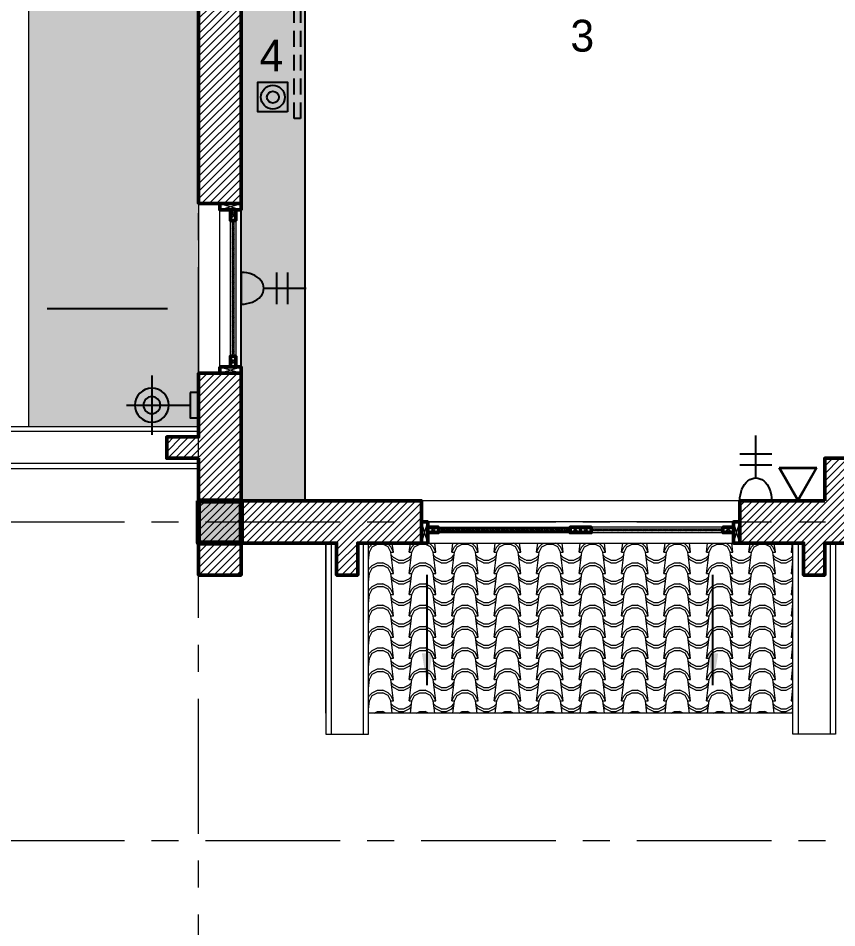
# Model space of a CAD drawing. Header units: inches. Extents: x 88947 to 296847, y 35049 to 161062.
# Drawn here: x 95798 to 99655, y 63296 to 67579 of the extents above; entities that cross this region are included whole.
import ezdxf
from ezdxf.enums import TextEntityAlignment as Align

# ---------------------------------------------------------------- set-up
doc = ezdxf.new("R2010")
doc.units = ezdxf.units.IN
doc.header["$MEASUREMENT"] = 0
for name, pattern in [('ACAD_ISO03W100', [30, 12, -18]), ('CENTER', [50.8, 31.75, -6.35, 6.35, -6.35]), ('DASHED2', [9.525, 6.35, -3.175]), ('HIDDEN', [0.375, 0.25, -0.125])]:
    doc.linetypes.add(name, pattern=pattern)
for name, color, linetype, lineweight in [('A-Text', 30, 'Continuous', 9), ('CUA', 42, 'Continuous', 20), ('DO', 4, 'Continuous', 25), ('HACTH', 8, 'Continuous', 5), ('HATCH', 8, 'Continuous', 5), ('KHUNG 1', 6, 'Continuous', 70), ('mb$0$CUA', 42, 'Continuous', 20), ('mb$0$HATCH', 69, 'Continuous', 15), ('mb$0$net cat', 51, 'Continuous', 50), ('mb$0$net manh', 251, 'Continuous', 5), ('Net thay', 3, 'Continuous', 25), ('netthay', 254, 'Continuous', 25), ('THAY', 3, 'Continuous', 18), ('TRUC', 252, 'ACAD_ISO03W100', 13), ('TUONG', 4, 'Continuous', 50)]:
    doc.layers.add(name, color=color, linetype=linetype, lineweight=lineweight)
doc.layers.add('E-socket', color=1, linetype='Continuous')
doc.styles.add('FRANKO', font='VFRANKO.TTF')
doc.styles.add('VNI-HELVE-CONDENSE', font='VNARIAL.TTF', dxfattribs={"width": 0.7})
doc.dimstyles.new('TL 100', dxfattribs={"dimscale": 100, "dimtxt": 1.25, "dimasz": 0.5, "dimexe": 1, "dimexo": 1, "dimgap": 0.5, "dimtad": 1, "dimdec": 0, "dimzin": 3, "dimdsep": 46, "dimtxsty": 'VNI-HELVE-CONDENSE', "dimblk": 'DOT', "dimcen": 2, "dimclrt": 7, "dimazin": 2, "dimtfac": 0.75, "dimtdec": 0, "dimtix": 1, "dimtmove": 2, "dimatfit": 2, "dimfxl": 1.5, "dimtolj": 1, "dimtzin": 0, "dimarcsym": 0})

# ---------------------------------------------------------------- blocks, each defined once
blk = doc.blocks.new('A$C572C6810')
at = {"layer": 'mb$0$HATCH'}
h = blk.add_hatch(dxfattribs=at)
h.set_pattern_fill('ANSI32', color=256, style=0)
h.set_pattern_definition([(315, (-1420, -132.5), (-6.73519, -6.73519), []), (315, (-1415.51, -132.5), (-6.73519, -6.73519), [])])
h.paths.add_polyline_path([(-1420, -142.5), (-800, -142.5), (-800, -132.5), (-1420, -132.5)])
h = blk.add_hatch(dxfattribs=at)
h.set_pattern_fill('ANSI32', color=256, style=0)
h.set_pattern_definition([(225, (-80, -132.5), (6.73519, -6.73519), []), (225, (-84.49, -132.5), (6.73519, -6.73519), [])])
h.paths.add_polyline_path([(-80, -142.5), (-700, -142.5), (-700, -132.5), (-80, -132.5)])
at = {"layer": 'mb$0$CUA'}
for points in [[(-1500, -200), (0, -200), (0, 0), (-1500, 0)], [(-30, -200), (-30, -100), (-1470, -100), (-1470, -200)], [(-30, -150), (-30, -100), (-1470, -100), (-1470, -150)], [(-750, -125), (-750, -150), (-1420, -150), (-1420, -125)], [(-750, -125), (-750, -150), (-80, -150), (-80, -125)], [(-1420, -142.5), (-800, -142.5), (-800, -132.5), (-1420, -132.5)], [(-80, -142.5), (-700, -142.5), (-700, -132.5), (-80, -132.5)]]:
    blk.add_lwpolyline(points, close=True, dxfattribs=at)
at = {"layer": 'mb$0$net cat'}
for points in [[(-1500, -200), (-1500, -100), (-1470, -100), (-1470, -200)], [(-1470, -125), (-1470, -150), (-1420, -150), (-1420, -125)], [(-750, -125), (-750, -150), (-800, -150), (-800, -125)], [(-750, -125), (-750, -150), (-700, -150), (-700, -125)], [(-30, -125), (-30, -150), (-80, -150), (-80, -125)], [(0, -200), (0, -100), (-30, -100), (-30, -200)]]:
    blk.add_lwpolyline(points, close=True, dxfattribs=at)
at = {"layer": 'mb$0$net manh'}
for points in [[(-1500, -200), (-1470, -100)], [(-1470, -200), (-1500, -100)], [(-1470, -150), (-1420, -125)], [(-1470, -125), (-1420, -150)], [(-750, -150), (-800, -125)], [(-750, -125), (-800, -150)], [(-750, -150), (-700, -125)], [(-750, -125), (-700, -150)], [(-30, -150), (-80, -125)], [(-30, -125), (-80, -150)], [(0, -200), (-30, -100)], [(-30, -200), (0, -100)]]:
    blk.add_lwpolyline(points, dxfattribs=at)
blk = doc.blocks.new('_Dot')
at = {"layer": 'netthay', "color": 0, "lineweight": -2}
blk.add_line((-0.5, 0), (-1, 0), dxfattribs=at)
at = {"layer": 'netthay', "color": 0, "const_width": 0.5}
blk.add_lwpolyline([(-0.25, 0, 1), (0.25, 0, 1)], format="xyb", close=True, dxfattribs=at)
blk = doc.blocks.new('A$C1B5E3228')
at = {"layer": 'mb$0$HATCH'}
h = blk.add_hatch(dxfattribs=at)
h.set_pattern_fill('ANSI32', color=256, angle=-90, style=0)
h.set_pattern_definition([(135, (-32.5, -670), (-6.73519, -6.73519), []), (135, (-32.5, -665.51), (-6.73519, -6.73519), [])])
h.paths.add_polyline_path([(-42.5, -720), (-42.5, -80), (-32.5, -80), (-32.5, -720)])
at = {"layer": 'CUA'}
for points in [[(-100, 0), (-100, -800)], [(0, 0), (0, -800)], [(0, 0), (0, -800)]]:
    blk.add_lwpolyline(points, dxfattribs=at)
at = {"layer": 'HATCH', "linetype": 'DASHED2', "ltscale": 2}
blk.add_lwpolyline([(-32.3, -752.3), (-50, -770)], dxfattribs=at)
at = {"layer": 'mb$0$CUA'}
for points in [[(-25, -30), (-50, -30), (-50, -720), (-25, -720)], [(-42.5, -720), (-42.5, -80), (-32.5, -80), (-32.5, -720)]]:
    blk.add_lwpolyline(points, close=True, dxfattribs=at)
at = {"layer": 'mb$0$net cat'}
for points in [[(-100, -30), (0, -30), (0, 0), (-100, 0)], [(-25, -30), (-50, -30), (-50, -80), (-25, -80)], [(-25, -770), (-50, -770), (-50, -720), (-25, -720)], [(-100, -800), (0, -800), (0, -770), (-100, -770)]]:
    blk.add_lwpolyline(points, close=True, dxfattribs=at)
at = {"layer": 'mb$0$net manh'}
for points in [[(-100, -30), (0, 0)], [(-100, 0), (0, -30)], [(-50, -30), (-25, -80)], [(-25, -30), (-50, -80)], [(-50, -770), (-25, -720)], [(-25, -770), (-50, -720)], [(-100, -800), (0, -770)], [(-100, -770), (0, -800)]]:
    blk.add_lwpolyline(points, dxfattribs=at)
blk = doc.blocks.new('12')
at = {"linetype": 'HIDDEN', "ltscale": 300}
blk.add_lwpolyline([(-600, 20), (600, 20), (600, 50), (-600, 50)], close=True, dxfattribs=at)
for points in [[(-600, 20), (-600, 50), (-525, 20), (-525, 50)], [(600, 20), (600, 50), (525, 20), (525, 50)]]:
    blk.add_solid(points)
blk = doc.blocks.new('CP1')
blk.add_lwpolyline([(-86.9, 86), (89.2, 86), (89.2, -88.5), (-86.9, -88.5)], close=True)
for radius in [70, 35]:
    blk.add_circle((0, 0), radius)
blk = doc.blocks.new('P')
at = {"linetype": 'Continuous', "ltscale": 2}
for p, q in [((0, 0), (307.9, 177.8)), ((307.9, -177.8), (307.9, 177.8)), ((8.9, 0), (303.5, 170.1)), ((303.5, -170.1), (303.5, 170.1)), ((0, 0), (307.9, -177.8)), ((8.9, 0), (303.5, -170.1))]:
    blk.add_line(p, q, dxfattribs=at)
blk = doc.blocks.new('S-2')
at = {"layer": 'E-socket', "linetype": 'Continuous', "ltscale": 50}
for p, q in [((0, 107.1), (0, 306.7)), ((-75, 219.4), (75, 219.4)), ((-75, 166.9), (75, 166.9)), ((-75, 0), (75, 0))]:
    blk.add_line(p, q, dxfattribs=at)
blk.add_ellipse((0, 0), major_axis=(0, 107.1), ratio=0.7, start_param=4.712389, end_param=7.853982, dxfattribs=at)
blk = doc.blocks.new('DNT')
for points in [[(0, 425), (0, 50)], [(-175, 275), (175, 275)]]:
    blk.add_lwpolyline(points)
blk.add_lwpolyline([(-75, 50), (75, 50), (75, 0), (-75, 0)], close=True)
for radius in [100, 50]:
    blk.add_circle((0, 275), radius)

msp = doc.modelspace()

# ---------------------------------------------------------------- hatches: boundary and pattern name
at = {"layer": 'HACTH'}
h = msp.add_hatch(dxfattribs=at)
h.set_pattern_fill('DOTS', color=256, scale=500, style=0)
h.set_pattern_definition([(0, (96847.74, 66706.807), (15.625, 31.25), [0, -31.25])])
h.paths.add_polyline_path([(96847.7, 65506.8), (96847.7, 65506.8), (96847.7, 70106.8), (97147.7, 70106.8), (97147.7, 65506.8), (97147.7, 65306.8), (96847.7, 65306.8)])
h = msp.add_hatch(dxfattribs=at)
h.set_pattern_fill('TILE_02', color=256, scale=100, angle=90, style=0, pattern_type=2)
h.set_pattern_definition([(90, (22857.75, 48618.47), (-100, 200), [25, -175]), (90, (22845.25, 48618.47), (-100, 200), [25, -75]), (90, (22832.75, 48718.47), (-100, 200), [25, -175]), (90, (22895.25, 48568.47), (-100, 200), [12.5, -100, 12.5, -75]), (135, (22870.25, 48580.97), (-100.00003, 6e-15), [17.6777, -265.165]), (135, (22832.75, 48568.47), (-100.00003, 6e-15), [12.63, -270.2127]), (135, (22820.25, 48568.47), (-100.00003, 6e-15), [15.15, -267.6927]), (225, (22820.25, 48693.47), (-100.00003, 6e-15), [15.15, -267.6927]), (225, (22832.75, 48693.47), (-100.00003, 6e-15), [12.63, -270.2127]), (225, (22870.25, 48680.97), (-100.00003, 6e-15), [17.6777, -265.165]), (116.56505, (22870.25, 48593.47), (-100, 5e-05), [27.9509, -195.6559]), (116.56505, (22857.75, 48593.47), (-100, 5e-05), [27.9509, -195.6559]), (116.56505, (22845.25, 48543.47), (-100, 5e-05), [27.9509, -195.6559]), (116.56505, (22832.75, 48543.47), (-100, 5e-05), [27.9509, -195.6559]), (153.43495, (22895.25, 48568.47), (-100, -4.5e-05), [27.9509, -419.2627]), (153.43495, (22895.25, 48580.97), (-100, -4.5e-05), [27.9509, -419.2627]), (206.56505, (22895.25, 48680.97), (-100, 4.5e-05), [27.9509, -419.2627]), (206.56505, (22895.25, 48693.47), (-100, 4.5e-05), [27.9509, -419.2627]), (243.43495, (22870.25, 48668.47), (-100, -5e-05), [27.9509, -195.6559]), (243.43495, (22857.75, 48668.47), (-100, -5e-05), [27.9509, -195.6559]), (243.43495, (22845.25, 48718.47), (-100, -5e-05), [27.9509, -195.6559]), (243.43495, (22832.75, 48718.47), (-100, -5e-05), [27.9509, -195.6559]), (172.874984, (22895.249, 48568.469), (-100.0000155, -2.54e-05), [100.7782, -1511.6733]), (187.125016, (22895.249, 48693.469), (-100.0000155, 2.54e-05), [100.7782, -1511.6733])])
h.paths.add_polyline_path([(95847.7, 69756.8), (96647.7, 69756.8), (96647.7, 65656.8), (95847.7, 65656.8)])
h = msp.add_hatch(dxfattribs=at)
h.set_pattern_fill('ANSI31', color=256, scale=200, style=0)
h.set_pattern_definition([(45, (99197.74, 64856.807), (-17.67767, 17.67767), [])])
h.paths.add_polyline_path([(99597.7, 65306.8), (99597.7, 65506.8), (100047.7, 65506.8), (100047.7, 67206.8), (100147.7, 67206.8), (100147.7, 66606.8), (101097.7, 66606.8), (101097.7, 67206.8), (101197.7, 67206.8), (101197.7, 66506.8), (100147.7, 66506.8), (100147.7, 65306.8), (100047.7, 65306.8), (100047.7, 65406.8), (99697.7, 65406.8), (99697.7, 65306.8), (100247.7, 65306.8), (100247.7, 65106.8), (99597.7, 65106.8), (99597.7, 64956.8), (99497.7, 64956.8), (99497.7, 65106.8), (99197.7, 65106.8), (99197.7, 65306.8)])
h = msp.add_hatch(dxfattribs=at)
h.set_pattern_fill('TILE_02', color=256, scale=100, style=0, pattern_type=2)
h.set_pattern_definition([(0, (23490.15, 48901.93), (200, 100), [25, -175]), (0, (23490.15, 48914.43), (200, 100), [25, -75]), (0, (23590.15, 48926.93), (200, 100), [25, -175]), (0, (23440.15, 48864.43), (200, 100), [12.5, -100, 12.5, -75]), (45, (23452.65, 48889.425), (0, 100.00003), [17.6777, -265.165]), (45, (23440.15, 48926.925), (0, 100.00003), [12.63, -270.2127]), (45, (23440.15, 48939.425), (0, 100.00003), [15.15, -267.6927]), (135, (23565.15, 48939.425), (0, 100.00003), [15.15, -267.6927]), (135, (23565.15, 48926.925), (0, 100.00003), [12.63, -270.2127]), (135, (23552.65, 48889.425), (0, 100.00003), [17.6777, -265.165]), (26.56505, (23465.15, 48889.425), (5e-05, 100), [27.9509, -195.6559]), (26.56505, (23465.15, 48901.925), (5e-05, 100), [27.9509, -195.6559]), (26.56505, (23415.15, 48914.425), (5e-05, 100), [27.9509, -195.6559]), (26.56505, (23415.15, 48926.925), (5e-05, 100), [27.9509, -195.6559]), (63.43495, (23440.147, 48864.425), (-4.5e-05, 100), [27.9509, -419.2627]), (63.43495, (23452.647, 48864.425), (-4.5e-05, 100), [27.9509, -419.2627]), (116.56505, (23552.647, 48864.425), (4.5e-05, 100), [27.9509, -419.2627]), (116.56505, (23565.147, 48864.425), (4.5e-05, 100), [27.9509, -419.2627]), (153.43495, (23540.15, 48889.425), (-5e-05, 100), [27.9509, -195.6559]), (153.43495, (23540.15, 48901.925), (-5e-05, 100), [27.9509, -195.6559]), (153.43495, (23590.15, 48914.425), (-5e-05, 100), [27.9509, -195.6559]), (153.43495, (23590.15, 48926.925), (-5e-05, 100), [27.9509, -195.6559]), (82.874984, (23440.147, 48864.425), (-2.54e-05, 100.0000155), [100.7782, -1511.6733]), (97.125016, (23565.147, 48864.425), (2.54e-05, 100.0000155), [100.7782, -1511.6733])])
h.paths.add_polyline_path([(99447.7, 65106.8), (99197.7, 65106.8), (97697.7, 65106.8), (97447.7, 65106.8), (97447.7, 64306.8), (99447.7, 64306.8)])
at = {"layer": 'HATCH'}
h = msp.add_hatch(dxfattribs=at)
h.set_pattern_fill('ANSI31', color=256, scale=200, style=0)
h.set_pattern_definition([(45, (96647.74, 68106.807), (-17.67767, 17.67767), [])])
h.paths.add_polyline_path([(96647.7, 66956.8), (96647.7, 66706.8), (96847.7, 66706.8), (96847.7, 68706.8), (96647.7, 68706.8), (96647.7, 67156.8)])
h = msp.add_hatch(dxfattribs=at)
h.set_pattern_fill('ANSI31', color=256, scale=200, style=0)
h.set_pattern_definition([(45, (96647.74, 66606.807), (-17.67767, 17.67767), [])])
h.paths.add_polyline_path([(96647.7, 65506.8), (96647.7, 65306.8), (96847.7, 65306.8), (96847.7, 65906.8), (96647.7, 65906.8), (96647.7, 65606.8), (96497.7, 65606.8), (96497.7, 65506.8)])
h = msp.add_hatch(dxfattribs=at)
h.set_pattern_fill('ANSI31', color=256, scale=200, style=0)
h.set_pattern_definition([(45, (96622.74, 65106.807), (-17.67767, 17.67767), [])])
h.paths.add_polyline_path([(96847.7, 65306.8), (97697.7, 65306.8), (97697.7, 65106.8), (97397.7, 65106.8), (97397.7, 64956.8), (97297.7, 64956.8), (97297.7, 65106.8), (96847.7, 65106.8), (96847.7, 64956.8), (96647.7, 64956.8), (96647.7, 65306.8)])

# ---------------------------------------------------------------- linework, layer by layer
at = {"layer": 'KHUNG 1'}
msp.add_lwpolyline([(96647.7, 65306.8), (96847.7, 65306.8), (96847.7, 65106.8), (96647.7, 65106.8)], close=True, dxfattribs=at)
msp.add_solid([(96647.7, 65106.8), (96847.7, 65106.8), (96647.7, 65306.8), (96847.7, 65306.8)], dxfattribs=at)
at = {"layer": 'Net thay'}
msp.add_lwpolyline([(96847.7, 65506.8), (96847.7, 65506.8), (96847.7, 70106.8), (97147.7, 70106.8), (97147.7, 65506.8), (97147.7, 65506.8), (97147.7, 65306.8), (96847.7, 65306.8), (96847.7, 65506.8), (96847.7, 65506.8)], dxfattribs=at)
at = {"layer": 'THAY'}
for points in [[(95847.7, 65656.8), (95847.7, 69756.8)], [(96647.7, 65456.8), (95747.7, 65456.8), (95747.7, 65656.8), (96647.7, 65656.8)], [(96647.7, 65631.8), (95747.7, 65631.8)], [(96647.7, 65481.8), (95747.7, 65481.8)], [(97247.7, 64306.8), (97247.7, 65106.8)], [(97247.7, 65106.8), (97247.7, 64206.8), (97447.7, 64206.8), (97447.7, 65106.8)], [(97272.7, 65106.8), (97272.7, 64206.8)], [(97422.7, 65106.8), (97422.7, 64206.8)], [(99647.7, 65106.8), (99647.7, 64206.8), (99447.7, 64206.8), (99447.7, 65106.8)], [(99472.7, 65106.8), (99472.7, 64206.8)], [(99622.7, 65106.8), (99622.7, 64206.8)], [(99647.7, 65106.8), (99647.7, 64306.8)], [(99447.7, 64306.8), (97447.7, 64306.8)]]:
    msp.add_lwpolyline(points, dxfattribs=at)
msp.add_lwpolyline([(96847.7, 66706.8), (96647.7, 66706.8), (96647.7, 65906.8), (96847.7, 65906.8)], close=True, dxfattribs=at)
at = {"layer": 'TRUC', "linetype": 'CENTER', "ltscale": 20}
for points in [[(96647.7, 61706.8), (96647.7, 74206.8)], [(94647.7, 65206.8), (111047.7, 65206.8)], [(94647.7, 63706.8), (111047.7, 63706.8)]]:
    msp.add_lwpolyline(points, dxfattribs=at)
at = {"layer": 'TUONG'}
for points in [[(96647.7, 66956.8), (96647.7, 66706.8), (96847.7, 66706.8), (96847.7, 68706.8), (96647.7, 68706.8), (96647.7, 67156.8), (96647.7, 67156.8), (96647.7, 66956.8), (96647.7, 66956.8)], [(96647.7, 65506.8), (96647.7, 65306.8), (96847.7, 65306.8), (96847.7, 65906.8), (96647.7, 65906.8), (96647.7, 65606.8), (96497.7, 65606.8), (96497.7, 65506.8), (96647.7, 65506.8)], [(99597.7, 65306.8), (99597.7, 65506.8), (100047.7, 65506.8)], [(96847.7, 65306.8), (97697.7, 65306.8), (97697.7, 65106.8), (97397.7, 65106.8), (97397.7, 64956.8), (97297.7, 64956.8), (97297.7, 65106.8), (96847.7, 65106.8), (96847.7, 64956.8), (96647.7, 64956.8), (96647.7, 65306.8), (96647.7, 65306.8), (96647.7, 65306.8), (96847.7, 65306.8), (96847.7, 65306.8)], [(100247.7, 65106.8), (99597.7, 65106.8), (99597.7, 64956.8), (99497.7, 64956.8), (99497.7, 65106.8), (99197.7, 65106.8), (99197.7, 65306.8), (99597.7, 65306.8)]]:
    msp.add_lwpolyline(points, dxfattribs=at)

# ---------------------------------------------------------------- block references
at = {"layer": 'CUA'}
msp.add_blockref('A$C572C6810', (99197.7, 65306.8), dxfattribs=at)
at = {"layer": 'DO', "xscale": -1, "rotation": 90}
msp.add_blockref('12', (97147.7, 67706.8), dxfattribs=at)
at = {"layer": 'DO', "ltscale": 5, "xscale": 0.8000000007450581, "yscale": 0.8000000000465661, "zscale": 0.8, "rotation": 180}
msp.add_blockref('CP1', (96997.7, 67206.8), dxfattribs=at)
at = {"layer": 'DO', "rotation": 90}
for name, p, xscale, yscale, zscale in [('DNT', (96647.7, 65756.8), -0.8000000007450581, 0.8000000000465661, 0.8), ('P', (99472.2, 65306.8), 0.5003126955125481, 0.5003126955125481, 0.5003126954346466)]:
    msp.add_blockref(name, p, dxfattribs=dict(at, xscale=xscale, yscale=yscale, zscale=zscale))
at = {"layer": 'E-socket', "rotation": 270}
msp.add_blockref('S-2', (96847.7, 66306.8), dxfattribs=at)
at = {"layer": 'E-socket', "xscale": -1}
msp.add_blockref('S-2', (99272.7, 65306.8), dxfattribs=at)
at = {"layer": 'HACTH', "xscale": -1, "rotation": 180}
msp.add_blockref('A$C1B5E3228', (96847.7, 65906.8), dxfattribs=at)

# ---------------------------------------------------------------- texts
at = {"layer": 'A-Text', "style": 'FRANKO'}
for s, p in [('3', (98399.7, 67496.1)), ('4', (96935.2, 67402.8))]:
    msp.add_text(s, height=150, dxfattribs=at).set_placement(p, align=Align.MIDDLE_LEFT)

# ---------------------------------------------------------------- leaders
at = {"layer": 'THAY'}
for points in [[(95934.1, 66212), (96500.5, 66212)], [(97724.5, 64437.9), (97724.5, 64957.3)], [(99071, 64437.9), (99071, 64957.3)]]:
    msp.add_leader(points, dimstyle='TL 100', override={"dimasz": 1.5, "dimgap": 0.5, "dimtad": 0}, dxfattribs=at)

doc.saveas('drawing.dxf')
